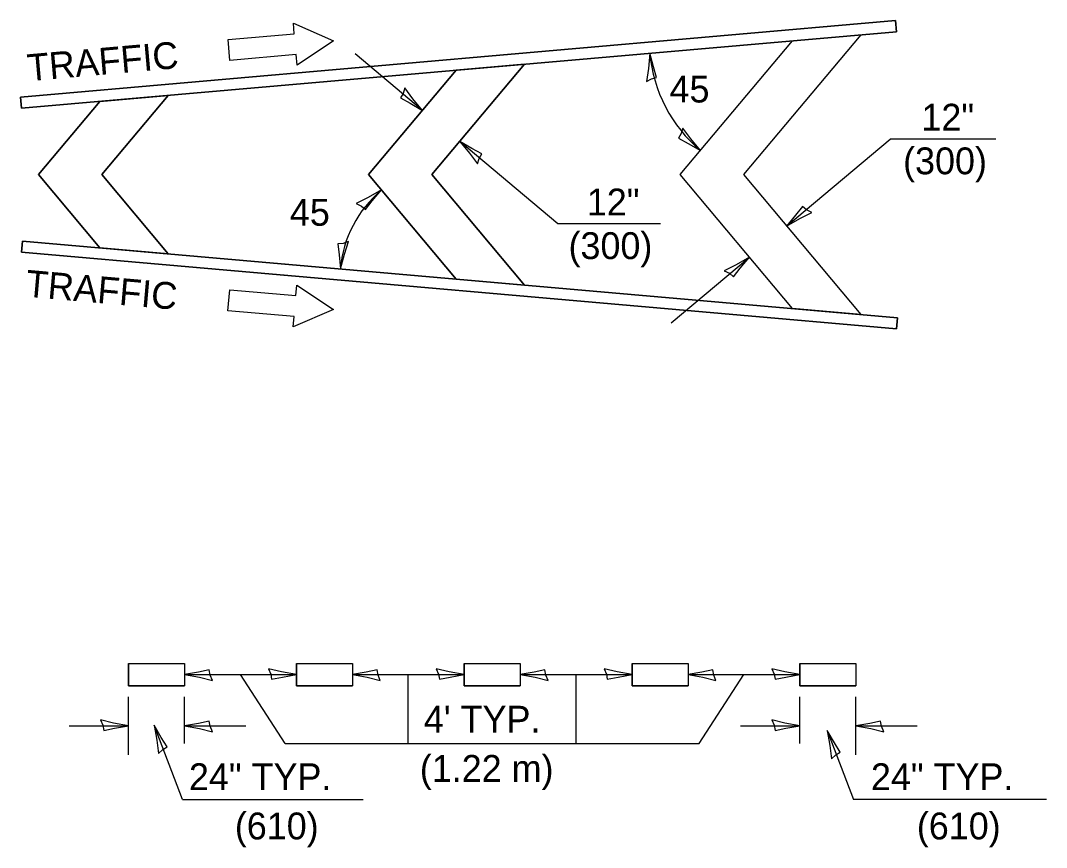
# Model space of a CAD drawing. Extents: x 100275 to 102995, y 95053 to 95493.
# Drawn here: x 100727.3 to 100814.4, y 95272.7 to 95342.9 of the extents above; entities that cross this region are included whole.
import ezdxf

# ---------------------------------------------------------------- set-up
doc = ezdxf.new("R2010")
doc.units = 0
for name, color, linetype in [('Design_PR_PMK Symbols', 7, 'Continuous'), ('Design_PR_Roadway Dimensions', 7, 'Continuous'), ('Design_PR_Roadway Notes', 7, 'Continuous'), ('Level 43', 7, 'Continuous'), ('Level 9', 7, 'Continuous'), ('Lighting_EX_Above Ground Items', 7, 'Continuous')]:
    doc.layers.add(name, color=color, linetype=linetype)

msp = doc.modelspace()

# ---------------------------------------------------------------- linework, layer by layer
at = {"layer": 'Design_PR_PMK Symbols'}
for p, q in [((100727.268, 95336.41), (100801.562, 95342.908)), ((100727.268, 95336.41), (100801.562, 95342.908)), ((100801.562, 95342.908), (100801.645, 95341.96)), ((100801.562, 95342.908), (100801.645, 95341.96)), ((100727.351, 95335.463), (100801.645, 95341.96)), ((100727.351, 95335.463), (100801.645, 95341.96)), ((100727.268, 95336.41), (100727.351, 95335.463)), ((100727.268, 95336.41), (100727.351, 95335.463)), ((100727.434, 95324.181), (100727.351, 95323.236)), ((100727.434, 95324.181), (100727.351, 95323.236)), ((100727.434, 95324.181), (100801.729, 95317.683)), ((100727.434, 95324.181), (100801.729, 95317.683)), ((100727.351, 95323.236), (100801.645, 95316.736)), ((100727.351, 95323.236), (100801.645, 95316.736)), ((100801.729, 95317.683), (100801.645, 95316.736)), ((100801.729, 95317.683), (100801.645, 95316.736)), ((100736.439, 95288.335), (100736.439, 95286.433)), ((100736.439, 95288.335), (100736.439, 95286.433)), ((100741.191, 95288.335), (100741.191, 95286.433)), ((100741.191, 95288.335), (100741.191, 95286.433)), ((100750.691, 95288.335), (100755.442, 95288.335)), ((100750.691, 95288.335), (100750.691, 95286.433)), ((100750.691, 95288.335), (100755.442, 95288.335)), ((100750.691, 95288.335), (100750.691, 95286.433)), ((100755.442, 95288.335), (100755.442, 95286.433)), ((100755.442, 95288.335), (100755.442, 95286.433)), ((100764.942, 95288.335), (100769.691, 95288.335)), ((100764.942, 95288.335), (100764.942, 95286.433)), ((100764.942, 95288.335), (100769.691, 95288.335)), ((100764.942, 95288.335), (100764.942, 95286.433)), ((100769.691, 95288.335), (100769.691, 95286.433)), ((100769.691, 95288.335), (100769.691, 95286.433)), ((100779.191, 95288.335), (100783.942, 95288.335)), ((100779.191, 95288.335), (100779.191, 95286.433)), ((100779.191, 95288.335), (100783.942, 95288.335)), ((100779.191, 95288.335), (100779.191, 95286.433)), ((100783.942, 95288.335), (100783.942, 95286.433)), ((100783.942, 95288.335), (100783.942, 95286.433)), ((100793.442, 95288.335), (100798.194, 95288.335)), ((100793.442, 95288.335), (100793.442, 95286.433)), ((100793.442, 95288.335), (100798.194, 95288.335)), ((100793.442, 95288.335), (100793.442, 95286.433)), ((100798.194, 95288.335), (100798.194, 95286.433)), ((100798.194, 95288.335), (100798.194, 95286.433)), ((100736.439, 95286.433), (100741.191, 95286.433)), ((100736.439, 95286.433), (100741.191, 95286.433)), ((100736.439, 95286.433), (100741.191, 95286.433)), ((100736.439, 95286.433), (100741.191, 95286.433)), ((100750.691, 95286.433), (100755.442, 95286.433)), ((100750.691, 95286.433), (100755.442, 95286.433)), ((100764.942, 95286.433), (100769.691, 95286.433)), ((100764.942, 95286.433), (100769.691, 95286.433)), ((100779.191, 95286.433), (100783.942, 95286.433)), ((100779.191, 95286.433), (100783.942, 95286.433)), ((100793.442, 95286.433), (100798.194, 95286.433)), ((100793.442, 95286.433), (100798.194, 95286.433))]:
    msp.add_line(p, q, dxfattribs=at)
for points in [[(100727.268, 95336.41), (100727.352, 95335.463), (100801.646, 95341.96), (100801.563, 95342.908)], [(100727.268, 95336.41), (100727.352, 95335.463), (100801.646, 95341.96), (100801.563, 95342.908)], [(100792.811, 95341.189), (100798.611, 95341.698), (100788.648, 95329.824), (100798.607, 95317.955), (100792.808, 95318.461), (100783.275, 95329.824)], [(100792.811, 95341.189), (100798.611, 95341.698), (100788.648, 95329.824), (100798.607, 95317.955), (100792.808, 95318.461), (100783.275, 95329.824)], [(100764.264, 95338.691), (100756.823, 95329.824), (100764.261, 95320.958), (100770.06, 95320.453), (100762.196, 95329.824), (100770.064, 95339.2)], [(100764.264, 95338.691), (100756.823, 95329.824), (100764.261, 95320.958), (100770.06, 95320.453), (100762.196, 95329.824), (100770.064, 95339.2)], [(100734.015, 95336.044), (100728.795, 95329.824), (100734.012, 95323.605), (100739.811, 95323.1), (100734.168, 95329.824), (100739.815, 95336.553)], [(100734.015, 95336.044), (100728.795, 95329.824), (100734.012, 95323.605), (100739.811, 95323.1), (100734.168, 95329.824), (100739.815, 95336.553)], [(100727.435, 95324.181), (100727.352, 95323.236), (100801.646, 95316.736), (100801.729, 95317.683)], [(100727.435, 95324.181), (100727.352, 95323.236), (100801.646, 95316.736), (100801.729, 95317.683)], [(100736.44, 95288.335), (100741.192, 95288.335), (100741.192, 95286.433), (100736.44, 95286.433)], [(100736.44, 95288.335), (100741.192, 95288.335), (100741.192, 95286.433), (100736.44, 95286.433)], [(100750.692, 95288.335), (100755.443, 95288.335), (100755.443, 95286.433), (100750.692, 95286.433)], [(100750.692, 95288.335), (100755.443, 95288.335), (100755.443, 95286.433), (100750.692, 95286.433)], [(100764.943, 95288.335), (100769.692, 95288.335), (100769.692, 95286.433), (100764.943, 95286.433)], [(100764.943, 95288.335), (100769.692, 95288.335), (100769.692, 95286.433), (100764.943, 95286.433)], [(100779.192, 95288.335), (100783.943, 95288.335), (100783.943, 95286.433), (100779.192, 95286.433)], [(100779.192, 95288.335), (100783.943, 95288.335), (100783.943, 95286.433), (100779.192, 95286.433)], [(100793.443, 95288.335), (100798.194, 95288.335), (100798.194, 95286.433), (100793.443, 95286.433)], [(100793.443, 95288.335), (100798.194, 95288.335), (100798.194, 95286.433), (100793.443, 95286.433)]]:
    msp.add_lwpolyline(points, close=True, dxfattribs=at)
at = {"layer": 'Level 43'}
for p, q in [((100761.401, 95335.283), (100755.675, 95340.088)), ((100761.401, 95335.283), (100755.675, 95340.088)), ((100772.886, 95325.647), (100764.556, 95332.637)), ((100772.886, 95325.647), (100764.556, 95332.637)), ((100792.305, 95325.464), (100801.104, 95332.846)), ((100792.305, 95325.464), (100801.104, 95332.846)), ((100810.068, 95332.846), (100801.104, 95332.846)), ((100810.068, 95332.846), (100801.104, 95332.846)), ((100781.612, 95325.647), (100772.886, 95325.647)), ((100781.612, 95325.647), (100772.886, 95325.647)), ((100782.516, 95317.248), (100789.153, 95322.817)), ((100782.516, 95317.248), (100789.153, 95322.817)), ((100741.191, 95287.384), (100750.691, 95287.384)), ((100741.191, 95287.384), (100750.691, 95287.384)), ((100749.74, 95281.535), (100745.939, 95287.384)), ((100749.74, 95281.535), (100745.939, 95287.384)), ((100755.442, 95287.384), (100764.942, 95287.384)), ((100755.442, 95287.384), (100764.942, 95287.384)), ((100760.191, 95281.535), (100760.191, 95287.384)), ((100760.191, 95281.535), (100760.191, 95287.384)), ((100769.691, 95287.384), (100779.191, 95287.384)), ((100769.691, 95287.384), (100779.191, 95287.384)), ((100774.442, 95281.535), (100774.442, 95287.384)), ((100774.442, 95281.535), (100774.442, 95287.384)), ((100783.942, 95287.384), (100793.442, 95287.384)), ((100783.942, 95287.384), (100793.442, 95287.384)), ((100784.893, 95281.535), (100788.694, 95287.384)), ((100784.893, 95281.535), (100788.694, 95287.384)), ((100736.439, 95280.584), (100736.439, 95285.485)), ((100736.439, 95280.584), (100736.439, 95285.485)), ((100741.191, 95281.535), (100741.191, 95285.485)), ((100741.191, 95281.535), (100741.191, 95285.485)), ((100793.442, 95281.535), (100793.442, 95285.485)), ((100793.442, 95281.535), (100793.442, 95285.485)), ((100798.194, 95280.584), (100798.194, 95285.485)), ((100798.194, 95280.584), (100798.194, 95285.485)), ((100731.392, 95283.035), (100736.439, 95283.035)), ((100731.392, 95283.035), (100736.439, 95283.035)), ((100741.018, 95276.783), (100738.607, 95283.082)), ((100741.018, 95276.783), (100738.607, 95283.082)), ((100741.191, 95283.035), (100746.394, 95283.035)), ((100741.191, 95283.035), (100746.394, 95283.035)), ((100788.395, 95283.035), (100793.442, 95283.035)), ((100788.395, 95283.035), (100793.442, 95283.035)), ((100795.75, 95282.626), (100797.986, 95276.783)), ((100795.75, 95282.626), (100797.986, 95276.783)), ((100798.194, 95283.035), (100803.398, 95283.035)), ((100798.194, 95283.035), (100803.398, 95283.035)), ((100749.74, 95281.535), (100784.893, 95281.535)), ((100749.74, 95281.535), (100784.893, 95281.535)), ((100741.018, 95276.783), (100756.357, 95276.783)), ((100741.018, 95276.783), (100756.357, 95276.783)), ((100814.379, 95276.783), (100797.986, 95276.783)), ((100814.379, 95276.783), (100797.986, 95276.783))]:
    msp.add_line(p, q, dxfattribs=at)
for points in [[(100780.414, 95337.72), (100780.851, 95337.952), (100781.28, 95338.065), (100781.009, 95338.964), (100780.7, 95340.128), (100780.582, 95338.847)], [(100780.414, 95337.72), (100780.851, 95337.952), (100781.28, 95338.065), (100781.009, 95338.964), (100780.7, 95340.128), (100780.582, 95338.847)], [(100759.901, 95337.19), (100759.756, 95336.716), (100759.533, 95336.333), (100760.359, 95335.889), (100761.401, 95335.283), (100760.579, 95336.274)], [(100759.901, 95337.19), (100759.756, 95336.716), (100759.533, 95336.333), (100760.359, 95335.889), (100761.401, 95335.283), (100760.579, 95336.274)], [(100783.498, 95333.783), (100783.353, 95333.309), (100783.129, 95332.926), (100783.955, 95332.482), (100784.997, 95331.876), (100784.175, 95332.867)], [(100783.498, 95333.783), (100783.353, 95333.309), (100783.129, 95332.926), (100783.955, 95332.482), (100784.997, 95331.876), (100784.175, 95332.867)], [(100766.055, 95330.73), (100766.201, 95331.204), (100766.425, 95331.587), (100765.598, 95332.031), (100764.556, 95332.637), (100765.379, 95331.646)], [(100766.055, 95330.73), (100766.201, 95331.204), (100766.425, 95331.587), (100765.598, 95332.031), (100764.556, 95332.637), (100765.379, 95331.646)], [(100755.775, 95327.377), (100756.217, 95327.15), (100756.555, 95326.864), (100757.136, 95327.601), (100757.914, 95328.522), (100756.795, 95327.884)], [(100755.775, 95327.377), (100756.217, 95327.15), (100756.555, 95326.864), (100757.136, 95327.601), (100757.914, 95328.522), (100756.795, 95327.884)], [(100794.443, 95326.61), (100794.001, 95326.835), (100793.663, 95327.122), (100793.082, 95326.385), (100792.305, 95325.464), (100793.423, 95326.102)], [(100794.443, 95326.61), (100794.001, 95326.835), (100793.663, 95327.122), (100793.082, 95326.385), (100792.305, 95325.464), (100793.423, 95326.102)], [(100755.126, 95324.143), (100754.655, 95323.99), (100754.213, 95323.954), (100754.324, 95323.022), (100754.424, 95321.821), (100754.765, 95323.063)], [(100755.126, 95324.143), (100754.655, 95323.99), (100754.213, 95323.954), (100754.324, 95323.022), (100754.424, 95321.821), (100754.765, 95323.063)], [(100787.014, 95321.672), (100787.456, 95321.447), (100787.794, 95321.159), (100788.376, 95321.897), (100789.153, 95322.817), (100788.034, 95322.18)], [(100787.014, 95321.672), (100787.456, 95321.447), (100787.794, 95321.159), (100788.376, 95321.897), (100789.153, 95322.817), (100788.034, 95322.18)], [(100743.566, 95286.888), (100743.372, 95287.344), (100743.298, 95287.781), (100742.378, 95287.591), (100741.191, 95287.384), (100742.458, 95287.154)], [(100743.566, 95286.888), (100743.372, 95287.344), (100743.298, 95287.781), (100742.378, 95287.591), (100741.191, 95287.384), (100742.458, 95287.154)], [(100748.316, 95287.881), (100748.51, 95287.425), (100748.584, 95286.987), (100749.503, 95287.178), (100750.691, 95287.384), (100749.424, 95287.615)], [(100748.316, 95287.881), (100748.51, 95287.425), (100748.584, 95286.987), (100749.503, 95287.178), (100750.691, 95287.384), (100749.424, 95287.615)], [(100757.816, 95286.888), (100757.623, 95287.344), (100757.548, 95287.781), (100756.629, 95287.591), (100755.442, 95287.384), (100756.708, 95287.154)], [(100757.816, 95286.888), (100757.623, 95287.344), (100757.548, 95287.781), (100756.629, 95287.591), (100755.442, 95287.384), (100756.708, 95287.154)], [(100762.568, 95287.881), (100762.761, 95287.425), (100762.836, 95286.987), (100763.754, 95287.178), (100764.942, 95287.384), (100763.676, 95287.615)], [(100762.568, 95287.881), (100762.761, 95287.425), (100762.836, 95286.987), (100763.754, 95287.178), (100764.942, 95287.384), (100763.676, 95287.615)], [(100772.066, 95286.888), (100771.872, 95287.344), (100771.798, 95287.781), (100770.878, 95287.591), (100769.691, 95287.384), (100770.958, 95287.154)], [(100772.066, 95286.888), (100771.872, 95287.344), (100771.798, 95287.781), (100770.878, 95287.591), (100769.691, 95287.384), (100770.958, 95287.154)], [(100776.816, 95287.881), (100777.01, 95287.425), (100777.084, 95286.987), (100778.003, 95287.178), (100779.191, 95287.384), (100777.924, 95287.615)], [(100776.816, 95287.881), (100777.01, 95287.425), (100777.084, 95286.987), (100778.003, 95287.178), (100779.191, 95287.384), (100777.924, 95287.615)], [(100786.316, 95286.888), (100786.123, 95287.344), (100786.048, 95287.781), (100785.129, 95287.591), (100783.942, 95287.384), (100785.208, 95287.154)], [(100786.316, 95286.888), (100786.123, 95287.344), (100786.048, 95287.781), (100785.129, 95287.591), (100783.942, 95287.384), (100785.208, 95287.154)], [(100791.068, 95287.881), (100791.261, 95287.425), (100791.336, 95286.987), (100792.254, 95287.178), (100793.442, 95287.384), (100792.176, 95287.615)], [(100791.068, 95287.881), (100791.261, 95287.425), (100791.336, 95286.987), (100792.254, 95287.178), (100793.442, 95287.384), (100792.176, 95287.615)], [(100734.064, 95283.532), (100734.258, 95283.076), (100734.332, 95282.638), (100735.252, 95282.829), (100736.439, 95283.035), (100735.172, 95283.266)], [(100734.064, 95283.532), (100734.258, 95283.076), (100734.332, 95282.638), (100735.252, 95282.829), (100736.439, 95283.035), (100735.172, 95283.266)], [(100743.566, 95282.538), (100743.372, 95282.994), (100743.298, 95283.432), (100742.378, 95283.241), (100741.191, 95283.035), (100742.458, 95282.804)], [(100743.566, 95282.538), (100743.372, 95282.994), (100743.298, 95283.432), (100742.378, 95283.241), (100741.191, 95283.035), (100742.458, 95282.804)], [(100791.068, 95283.532), (100791.261, 95283.076), (100791.336, 95282.638), (100792.254, 95282.829), (100793.442, 95283.035), (100792.176, 95283.266)], [(100791.068, 95283.532), (100791.261, 95283.076), (100791.336, 95282.638), (100792.254, 95282.829), (100793.442, 95283.035), (100792.176, 95283.266)], [(100800.568, 95282.538), (100800.375, 95282.994), (100800.3, 95283.432), (100799.381, 95283.241), (100798.194, 95283.035), (100799.46, 95282.804)], [(100800.568, 95282.538), (100800.375, 95282.994), (100800.3, 95283.432), (100799.381, 95283.241), (100798.194, 95283.035), (100799.46, 95282.804)], [(100738.992, 95280.687), (100739.349, 95281.031), (100739.731, 95281.256), (100739.223, 95282.046), (100738.607, 95283.082), (100738.844, 95281.816)], [(100738.992, 95280.687), (100739.349, 95281.031), (100739.731, 95281.256), (100739.223, 95282.046), (100738.607, 95283.082), (100738.844, 95281.816)], [(100796.135, 95280.231), (100796.492, 95280.574), (100796.874, 95280.8), (100796.367, 95281.59), (100795.75, 95282.626), (100795.988, 95281.36)], [(100796.135, 95280.231), (100796.492, 95280.574), (100796.874, 95280.8), (100796.367, 95281.59), (100795.75, 95282.626), (100795.988, 95281.36)]]:
    msp.add_lwpolyline(points, close=True, dxfattribs=at)
for centre, radius, start, end in [((100792.813, 95341.189), 12.158, 185.00539, 229.99997), ((100792.813, 95341.189), 12.158, 185.00539, 229.99997), ((100764.26, 95320.959), 9.873, 130.00072, 174.99392), ((100764.26, 95320.959), 9.873, 130.00072, 174.99392)]:
    msp.add_arc(centre, radius, start, end, dxfattribs=at)
at = {"layer": 'Level 9'}
for points in [[(100801.562, 95342.908), (100801.645, 95341.96), (100727.351, 95335.463), (100727.268, 95336.41)], [(100801.562, 95342.908), (100801.645, 95341.96), (100727.351, 95335.463), (100727.268, 95336.41)], [(100798.61, 95341.698), (100788.647, 95329.824), (100798.606, 95317.955), (100792.807, 95318.461), (100783.274, 95329.824), (100792.81, 95341.189)], [(100798.61, 95341.698), (100788.647, 95329.824), (100798.606, 95317.955), (100792.807, 95318.461), (100783.274, 95329.824), (100792.81, 95341.189)], [(100770.063, 95339.2), (100762.195, 95329.824), (100770.06, 95320.453), (100764.261, 95320.958), (100756.822, 95329.824), (100764.264, 95338.691)], [(100770.063, 95339.2), (100762.195, 95329.824), (100770.06, 95320.453), (100764.261, 95320.958), (100756.822, 95329.824), (100764.264, 95338.691)], [(100739.814, 95336.554), (100734.168, 95329.824), (100739.811, 95323.1), (100734.012, 95323.605), (100728.794, 95329.824), (100734.015, 95336.044)], [(100739.814, 95336.554), (100734.168, 95329.824), (100739.811, 95323.1), (100734.012, 95323.605), (100728.794, 95329.824), (100734.015, 95336.044)], [(100801.729, 95317.683), (100801.645, 95316.736), (100727.351, 95323.236), (100727.434, 95324.181)], [(100801.729, 95317.683), (100801.645, 95316.736), (100727.351, 95323.236), (100727.434, 95324.181)], [(100736.439, 95288.335), (100741.191, 95288.335), (100741.191, 95286.433), (100736.439, 95286.433)], [(100736.439, 95288.335), (100741.191, 95288.335), (100741.191, 95286.433), (100736.439, 95286.433)], [(100750.691, 95288.335), (100755.442, 95288.335), (100755.442, 95286.433), (100750.691, 95286.433)], [(100750.691, 95288.335), (100755.442, 95288.335), (100755.442, 95286.433), (100750.691, 95286.433)], [(100764.942, 95288.335), (100769.691, 95288.335), (100769.691, 95286.433), (100764.942, 95286.433)], [(100764.942, 95288.335), (100769.691, 95288.335), (100769.691, 95286.433), (100764.942, 95286.433)], [(100779.191, 95288.335), (100783.942, 95288.335), (100783.942, 95286.433), (100779.191, 95286.433)], [(100779.191, 95288.335), (100783.942, 95288.335), (100783.942, 95286.433), (100779.191, 95286.433)], [(100793.442, 95288.335), (100798.194, 95288.335), (100798.194, 95286.433), (100793.442, 95286.433)], [(100793.442, 95288.335), (100798.194, 95288.335), (100798.194, 95286.433), (100793.442, 95286.433)]]:
    msp.add_lwpolyline(points, close=True, dxfattribs=at)
at = {"layer": 'Lighting_EX_Above Ground Items'}
for points in [[(100744.894, 95341.297), (100750.513, 95341.788), (100750.435, 95342.675), (100753.843, 95341.186), (100750.745, 95339.127), (100750.668, 95340.014), (100745.049, 95339.522)], [(100744.894, 95341.297), (100750.513, 95341.788), (100750.435, 95342.675), (100753.843, 95341.186), (100750.745, 95339.127), (100750.668, 95340.014), (100745.049, 95339.522)], [(100745.039, 95320.044), (100750.657, 95319.553), (100750.735, 95320.44), (100753.833, 95318.381), (100750.425, 95316.891), (100750.502, 95317.778), (100744.884, 95318.27)], [(100745.039, 95320.044), (100750.657, 95319.553), (100750.735, 95320.44), (100753.833, 95318.381), (100750.425, 95316.891), (100750.502, 95317.778), (100744.884, 95318.27)]]:
    msp.add_lwpolyline(points, close=True, dxfattribs=at)

# ---------------------------------------------------------------- texts
at = {"layer": 'Design_PR_Roadway Dimensions'}
for s, height, p in [('45', 2.28, (100782.374, 95335.949)), ('45', 2.28, (100782.374, 95335.949)), ('12"', 2.2801, (100803.76, 95333.559)), ('12"', 2.2801, (100803.76, 95333.559)), ('(300)', 2.2801, (100802.206, 95329.855)), ('(300)', 2.2801, (100802.206, 95329.855)), ('12"', 2.2801, (100775.351, 95326.36)), ('12"', 2.2801, (100775.351, 95326.36)), ('45', 2.28, (100750.138, 95325.488)), ('45', 2.28, (100750.138, 95325.488)), ('(300)', 2.2801, (100773.797, 95322.656)), ('(300)', 2.2801, (100773.797, 95322.656)), ("4' TYP.", 2.28, (100761.513, 95282.456)), ("4' TYP.", 2.28, (100761.513, 95282.456)), ('24" TYP.', 2.28, (100741.568, 95277.572)), ('24" TYP.', 2.28, (100741.568, 95277.572)), ('(1.22 m)', 2.28, (100761.172, 95278.277)), ('(1.22 m)', 2.28, (100761.172, 95278.277)), ('24" TYP.', 2.28, (100799.475, 95277.572)), ('24" TYP.', 2.28, (100799.475, 95277.572)), ('(610)', 2.28, (100745.464, 95273.393)), ('(610)', 2.28, (100745.464, 95273.393)), ('(610)', 2.28, (100803.371, 95273.393)), ('(610)', 2.28, (100803.371, 95273.393))]:
    msp.add_text(s, height=height, dxfattribs=at).set_placement(p)
at = {"layer": 'Design_PR_Roadway Notes'}
for rotation, p in [(5, (100727.933, 95337.754)), (5, (100727.933, 95337.754)), (355, (100727.65, 95319.473)), (355, (100727.65, 95319.473))]:
    msp.add_text('TRAFFIC', height=2.2801, rotation=rotation, dxfattribs=at).set_placement(p)

doc.saveas('drawing.dxf')
